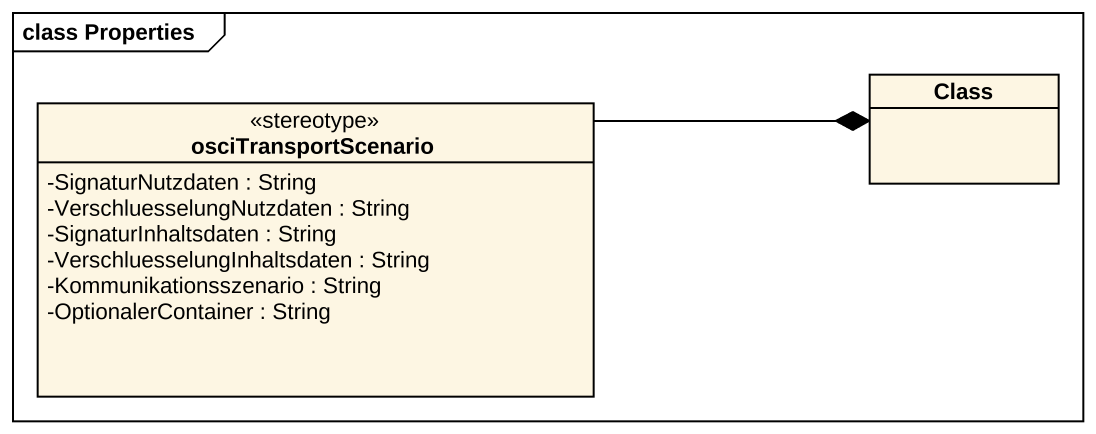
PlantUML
@startuml
mainframe class Properties
hide circle
hide empty members
skinparam classAttributeIconSize 0
class "Class" as Class_
class osciTransportScenario <<stereotype>> {
  -SignaturNutzdaten : String
  -VerschluesselungNutzdaten : String
  -SignaturInhaltsdaten : String
  -VerschluesselungInhaltsdaten : String
  -Kommunikationsszenario : String
  -OptionalerContainer : String
}
osciTransportScenario -right-* Class_
@enduml
